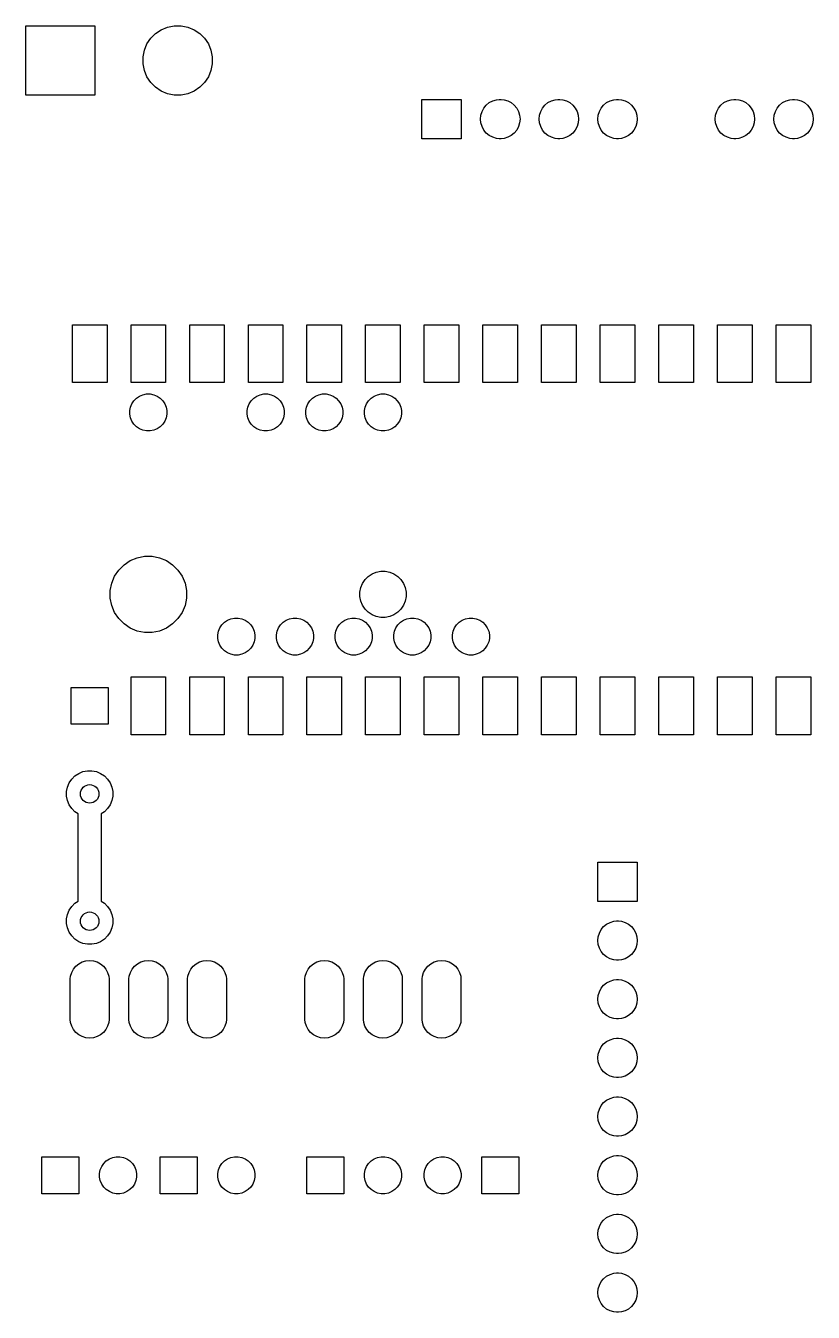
# Model space of a CAD drawing. Extents: x 81 to 148.6, y -132.9 to -77.2.
# Drawn here: x 81 to 115.2, y -132.9 to -77.2 of the extents above; entities that cross this region are included whole.
import ezdxf

# ---------------------------------------------------------------- set-up
doc = ezdxf.new("R2010")
doc.units = 0
doc.header["$MEASUREMENT"] = 0
doc.layers.add('BLACK', color=7, linetype='CONTINUOUS')

msp = doc.modelspace()

# ---------------------------------------------------------------- linework, layer by layer
at = {"layer": 'BLACK', "linetype": 'CONTINUOUS'}
for p, q in [((81.05, -80.24), (81.05, -77.24)), ((81.05, -77.24), (84.05, -77.24)), ((84.05, -77.24), (84.05, -80.24)), ((86.9195, -77.4107), (87.1925, -77.2976)), ((87.1925, -77.2976), (87.4823, -77.24)), ((87.4823, -77.24), (87.7777, -77.24)), ((87.7777, -77.24), (88.0675, -77.2976)), ((88.0675, -77.2976), (88.3405, -77.4107)), ((86.3007, -78.0295), (86.4649, -77.7838)), ((86.4649, -77.7838), (86.6738, -77.5749)), ((86.6738, -77.5749), (86.9195, -77.4107)), ((88.3405, -77.4107), (88.5862, -77.5749)), ((88.5862, -77.5749), (88.7951, -77.7838)), ((88.7951, -77.7838), (88.9593, -78.0295)), ((86.13, -78.5923), (86.1876, -78.3025)), ((86.1876, -78.3025), (86.3007, -78.0295)), ((88.9593, -78.0295), (89.0724, -78.3025)), ((89.0724, -78.3025), (89.13, -78.5923)), ((86.13, -78.8877), (86.13, -78.5923)), ((86.1876, -79.1775), (86.13, -78.8877)), ((89.13, -78.8877), (89.0724, -79.1775)), ((89.13, -78.5923), (89.13, -78.8877)), ((86.3007, -79.4505), (86.1876, -79.1775)), ((86.4649, -79.6962), (86.3007, -79.4505)), ((88.9593, -79.4505), (88.7951, -79.6962)), ((89.0724, -79.1775), (88.9593, -79.4505)), ((86.6738, -79.9051), (86.4649, -79.6962)), ((86.9195, -80.0693), (86.6738, -79.9051)), ((87.1925, -80.1824), (86.9195, -80.0693)), ((87.4823, -80.24), (87.1925, -80.1824)), ((88.0675, -80.1824), (87.7777, -80.24)), ((88.3405, -80.0693), (88.0675, -80.1824)), ((88.5862, -79.9051), (88.3405, -80.0693)), ((88.7951, -79.6962), (88.5862, -79.9051)), ((84.05, -80.24), (81.05, -80.24)), ((87.7777, -80.24), (87.4823, -80.24)), ((98.21, -82.13), (98.21, -80.43)), ((98.21, -80.43), (99.91, -80.43)), ((99.91, -80.43), (99.91, -82.13)), ((100.89, -80.8055), (100.996, -80.6761)), ((100.996, -80.6761), (101.125, -80.5698)), ((101.125, -80.5698), (101.273, -80.4909)), ((101.273, -80.4909), (101.433, -80.4423)), ((101.433, -80.4423), (101.558, -80.43)), ((101.558, -80.43), (101.642, -80.43)), ((101.642, -80.43), (101.767, -80.4423)), ((101.767, -80.4423), (101.927, -80.4909)), ((101.927, -80.4909), (102.075, -80.5698)), ((102.075, -80.5698), (102.204, -80.6761)), ((102.204, -80.6761), (102.31, -80.8055)), ((103.43, -80.8055), (103.536, -80.6761)), ((103.536, -80.6761), (103.665, -80.5698)), ((103.665, -80.5698), (103.813, -80.4909)), ((103.813, -80.4909), (103.973, -80.4423)), ((103.973, -80.4423), (104.098, -80.43)), ((104.098, -80.43), (104.182, -80.43)), ((104.182, -80.43), (104.307, -80.4423)), ((104.307, -80.4423), (104.467, -80.4909)), ((104.467, -80.4909), (104.615, -80.5698)), ((104.615, -80.5698), (104.744, -80.6761)), ((104.744, -80.6761), (104.85, -80.8055)), ((105.97, -80.8055), (106.076, -80.6761)), ((106.076, -80.6761), (106.205, -80.5698)), ((106.205, -80.5698), (106.353, -80.4909)), ((106.353, -80.4909), (106.513, -80.4423)), ((106.513, -80.4423), (106.638, -80.43)), ((106.638, -80.43), (106.722, -80.43)), ((106.722, -80.43), (106.847, -80.4423)), ((106.847, -80.4423), (107.007, -80.4909)), ((107.007, -80.4909), (107.155, -80.5698)), ((107.155, -80.5698), (107.284, -80.6761)), ((107.284, -80.6761), (107.39, -80.8055)), ((111.05, -80.8055), (111.156, -80.6761)), ((111.156, -80.6761), (111.285, -80.5698)), ((111.285, -80.5698), (111.433, -80.4909)), ((111.433, -80.4909), (111.593, -80.4423)), ((111.593, -80.4423), (111.718, -80.43)), ((111.718, -80.43), (111.802, -80.43)), ((111.802, -80.43), (111.927, -80.4423)), ((111.927, -80.4423), (112.087, -80.4909)), ((112.087, -80.4909), (112.235, -80.5698)), ((112.235, -80.5698), (112.364, -80.6761)), ((112.364, -80.6761), (112.47, -80.8055)), ((113.59, -80.8055), (113.696, -80.6761)), ((113.696, -80.6761), (113.825, -80.5698)), ((113.825, -80.5698), (113.973, -80.4909)), ((113.973, -80.4909), (114.133, -80.4423)), ((114.133, -80.4423), (114.258, -80.43)), ((114.258, -80.43), (114.342, -80.43)), ((114.342, -80.43), (114.467, -80.4423)), ((114.467, -80.4423), (114.627, -80.4909)), ((114.627, -80.4909), (114.775, -80.5698)), ((114.775, -80.5698), (114.904, -80.6761)), ((114.904, -80.6761), (115.01, -80.8055)), ((100.746, -81.28), (100.762, -81.1134)), ((100.762, -81.4466), (100.746, -81.28)), ((100.762, -81.1134), (100.811, -80.9531)), ((100.811, -80.9531), (100.89, -80.8055)), ((102.31, -80.8055), (102.389, -80.9531)), ((102.389, -80.9531), (102.438, -81.1134)), ((102.438, -81.1134), (102.454, -81.28)), ((102.454, -81.28), (102.438, -81.4466)), ((103.286, -81.28), (103.302, -81.1134)), ((103.302, -81.4466), (103.286, -81.28)), ((103.302, -81.1134), (103.351, -80.9531)), ((103.351, -80.9531), (103.43, -80.8055)), ((104.85, -80.8055), (104.929, -80.9531)), ((104.929, -80.9531), (104.978, -81.1134)), ((104.978, -81.1134), (104.994, -81.28)), ((104.994, -81.28), (104.978, -81.4466)), ((105.826, -81.28), (105.842, -81.1134)), ((105.842, -81.4466), (105.826, -81.28)), ((105.842, -81.1134), (105.891, -80.9531)), ((105.891, -80.9531), (105.97, -80.8055)), ((107.39, -80.8055), (107.469, -80.9531)), ((107.469, -80.9531), (107.518, -81.1134)), ((107.518, -81.1134), (107.534, -81.28)), ((107.534, -81.28), (107.518, -81.4466)), ((110.906, -81.28), (110.922, -81.1134)), ((110.922, -81.4466), (110.906, -81.28)), ((110.922, -81.1134), (110.971, -80.9531)), ((110.971, -80.9531), (111.05, -80.8055)), ((112.47, -80.8055), (112.549, -80.9531)), ((112.549, -80.9531), (112.598, -81.1134)), ((112.598, -81.1134), (112.614, -81.28)), ((112.614, -81.28), (112.598, -81.4466)), ((113.446, -81.28), (113.462, -81.1134)), ((113.462, -81.4466), (113.446, -81.28)), ((113.462, -81.1134), (113.511, -80.9531)), ((113.511, -80.9531), (113.59, -80.8055)), ((115.01, -80.8055), (115.089, -80.9531)), ((115.089, -80.9531), (115.138, -81.1134)), ((115.138, -81.1134), (115.154, -81.28)), ((115.154, -81.28), (115.138, -81.4466)), ((100.811, -81.6069), (100.762, -81.4466)), ((100.89, -81.7545), (100.811, -81.6069)), ((100.996, -81.8839), (100.89, -81.7545)), ((102.31, -81.7545), (102.204, -81.8839)), ((102.389, -81.6069), (102.31, -81.7545)), ((102.438, -81.4466), (102.389, -81.6069)), ((103.351, -81.6069), (103.302, -81.4466)), ((103.43, -81.7545), (103.351, -81.6069)), ((103.536, -81.8839), (103.43, -81.7545)), ((104.85, -81.7545), (104.744, -81.8839)), ((104.929, -81.6069), (104.85, -81.7545)), ((104.978, -81.4466), (104.929, -81.6069)), ((105.891, -81.6069), (105.842, -81.4466)), ((105.97, -81.7545), (105.891, -81.6069)), ((106.076, -81.8839), (105.97, -81.7545)), ((107.39, -81.7545), (107.284, -81.8839)), ((107.469, -81.6069), (107.39, -81.7545)), ((107.518, -81.4466), (107.469, -81.6069)), ((110.971, -81.6069), (110.922, -81.4466)), ((111.05, -81.7545), (110.971, -81.6069)), ((111.156, -81.8839), (111.05, -81.7545)), ((112.47, -81.7545), (112.364, -81.8839)), ((112.549, -81.6069), (112.47, -81.7545)), ((112.598, -81.4466), (112.549, -81.6069)), ((113.511, -81.6069), (113.462, -81.4466)), ((113.59, -81.7545), (113.511, -81.6069)), ((113.696, -81.8839), (113.59, -81.7545)), ((115.01, -81.7545), (114.904, -81.8839)), ((115.089, -81.6069), (115.01, -81.7545)), ((115.138, -81.4466), (115.089, -81.6069)), ((99.91, -82.13), (98.21, -82.13)), ((101.125, -81.9902), (100.996, -81.8839)), ((101.273, -82.0691), (101.125, -81.9902)), ((101.433, -82.1177), (101.273, -82.0691)), ((101.558, -82.13), (101.433, -82.1177)), ((101.642, -82.13), (101.558, -82.13)), ((101.767, -82.1177), (101.642, -82.13)), ((101.927, -82.0691), (101.767, -82.1177)), ((102.075, -81.9902), (101.927, -82.0691)), ((102.204, -81.8839), (102.075, -81.9902)), ((103.665, -81.9902), (103.536, -81.8839)), ((103.813, -82.0691), (103.665, -81.9902)), ((103.973, -82.1177), (103.813, -82.0691)), ((104.098, -82.13), (103.973, -82.1177)), ((104.182, -82.13), (104.098, -82.13)), ((104.307, -82.1177), (104.182, -82.13)), ((104.467, -82.0691), (104.307, -82.1177)), ((104.615, -81.9902), (104.467, -82.0691)), ((104.744, -81.8839), (104.615, -81.9902)), ((106.205, -81.9902), (106.076, -81.8839)), ((106.353, -82.0691), (106.205, -81.9902)), ((106.513, -82.1177), (106.353, -82.0691)), ((106.638, -82.13), (106.513, -82.1177)), ((106.722, -82.13), (106.638, -82.13)), ((106.847, -82.1177), (106.722, -82.13)), ((107.007, -82.0691), (106.847, -82.1177)), ((107.155, -81.9902), (107.007, -82.0691)), ((107.284, -81.8839), (107.155, -81.9902)), ((111.285, -81.9902), (111.156, -81.8839)), ((111.433, -82.0691), (111.285, -81.9902)), ((111.593, -82.1177), (111.433, -82.0691)), ((111.718, -82.13), (111.593, -82.1177)), ((111.802, -82.13), (111.718, -82.13)), ((111.927, -82.1177), (111.802, -82.13)), ((112.087, -82.0691), (111.927, -82.1177)), ((112.235, -81.9902), (112.087, -82.0691)), ((112.364, -81.8839), (112.235, -81.9902)), ((113.825, -81.9902), (113.696, -81.8839)), ((113.973, -82.0691), (113.825, -81.9902)), ((114.133, -82.1177), (113.973, -82.0691)), ((114.258, -82.13), (114.133, -82.1177)), ((114.342, -82.13), (114.258, -82.13)), ((114.467, -82.1177), (114.342, -82.13)), ((114.627, -82.0691), (114.467, -82.1177)), ((114.775, -81.9902), (114.627, -82.0691)), ((114.904, -81.8839), (114.775, -81.9902)), ((83.07, -92.69), (83.07, -90.19)), ((83.07, -90.19), (84.57, -90.19)), ((84.57, -90.19), (84.57, -92.69)), ((85.61, -92.69), (85.61, -90.19)), ((85.61, -90.19), (87.11, -90.19)), ((87.11, -90.19), (87.11, -92.69)), ((88.15, -92.69), (88.15, -90.19)), ((88.15, -90.19), (89.65, -90.19)), ((89.65, -90.19), (89.65, -92.69)), ((90.69, -92.69), (90.69, -90.19)), ((90.69, -90.19), (92.19, -90.19)), ((92.19, -90.19), (92.19, -92.69)), ((93.23, -92.69), (93.23, -90.19)), ((93.23, -90.19), (94.73, -90.19)), ((94.73, -90.19), (94.73, -92.69)), ((95.77, -92.69), (95.77, -90.19)), ((95.77, -90.19), (97.27, -90.19)), ((97.27, -90.19), (97.27, -92.69)), ((98.31, -92.69), (98.31, -90.19)), ((98.31, -90.19), (99.81, -90.19)), ((99.81, -90.19), (99.81, -92.69)), ((100.85, -92.69), (100.85, -90.19)), ((100.85, -90.19), (102.35, -90.19)), ((102.35, -90.19), (102.35, -92.69)), ((103.39, -92.69), (103.39, -90.19)), ((103.39, -90.19), (104.89, -90.19)), ((104.89, -90.19), (104.89, -92.69)), ((105.93, -92.69), (105.93, -90.19)), ((105.93, -90.19), (107.43, -90.19)), ((107.43, -90.19), (107.43, -92.69)), ((108.47, -92.69), (108.47, -90.19)), ((108.47, -90.19), (109.97, -90.19)), ((109.97, -90.19), (109.97, -92.69)), ((111.01, -92.69), (111.01, -90.19)), ((111.01, -90.19), (112.51, -90.19)), ((112.51, -90.19), (112.51, -92.69)), ((113.55, -92.69), (113.55, -90.19)), ((113.55, -90.19), (115.05, -90.19)), ((115.05, -90.19), (115.05, -92.69)), ((84.57, -92.69), (83.07, -92.69)), ((87.11, -92.69), (85.61, -92.69)), ((89.65, -92.69), (88.15, -92.69)), ((92.19, -92.69), (90.69, -92.69)), ((94.73, -92.69), (93.23, -92.69)), ((97.27, -92.69), (95.77, -92.69)), ((99.81, -92.69), (98.31, -92.69)), ((102.35, -92.69), (100.85, -92.69)), ((104.89, -92.69), (103.39, -92.69)), ((107.43, -92.69), (105.93, -92.69)), ((109.97, -92.69), (108.47, -92.69)), ((112.51, -92.69), (111.01, -92.69)), ((115.05, -92.69), (113.55, -92.69)), ((85.651, -93.6011), (85.7386, -93.47)), ((85.7386, -93.47), (85.85, -93.3586)), ((85.85, -93.3586), (85.9811, -93.271)), ((85.9811, -93.271), (86.1266, -93.2107)), ((86.1266, -93.2107), (86.2812, -93.18)), ((86.2812, -93.18), (86.4388, -93.18)), ((86.4388, -93.18), (86.5934, -93.2107)), ((86.5934, -93.2107), (86.7389, -93.271)), ((86.7389, -93.271), (86.87, -93.3586)), ((86.87, -93.3586), (86.9814, -93.47)), ((86.9814, -93.47), (87.069, -93.6011)), ((90.731, -93.6011), (90.8186, -93.47)), ((90.8186, -93.47), (90.93, -93.3586)), ((90.93, -93.3586), (91.0611, -93.271)), ((91.0611, -93.271), (91.2066, -93.2107)), ((91.2066, -93.2107), (91.3612, -93.18)), ((91.3612, -93.18), (91.5188, -93.18)), ((91.5188, -93.18), (91.6734, -93.2107)), ((91.6734, -93.2107), (91.8189, -93.271)), ((91.8189, -93.271), (91.95, -93.3586)), ((91.95, -93.3586), (92.0614, -93.47)), ((92.0614, -93.47), (92.149, -93.6011)), ((93.271, -93.6011), (93.3586, -93.47)), ((93.3586, -93.47), (93.47, -93.3586)), ((93.47, -93.3586), (93.6011, -93.271)), ((93.6011, -93.271), (93.7466, -93.2107)), ((93.7466, -93.2107), (93.9012, -93.18)), ((93.9012, -93.18), (94.0588, -93.18)), ((94.0588, -93.18), (94.2134, -93.2107)), ((94.2134, -93.2107), (94.3589, -93.271)), ((94.3589, -93.271), (94.49, -93.3586)), ((94.49, -93.3586), (94.6014, -93.47)), ((94.6014, -93.47), (94.689, -93.6011)), ((95.811, -93.6011), (95.8986, -93.47)), ((95.8986, -93.47), (96.01, -93.3586)), ((96.01, -93.3586), (96.1411, -93.271)), ((96.1411, -93.271), (96.2866, -93.2107)), ((96.2866, -93.2107), (96.4412, -93.18)), ((96.4412, -93.18), (96.5988, -93.18)), ((96.5988, -93.18), (96.7534, -93.2107)), ((96.7534, -93.2107), (96.8989, -93.271)), ((96.8989, -93.271), (97.03, -93.3586)), ((97.03, -93.3586), (97.1414, -93.47)), ((97.1414, -93.47), (97.229, -93.6011)), ((85.56, -93.9012), (85.5907, -93.7466)), ((85.56, -94.0588), (85.56, -93.9012)), ((85.5907, -94.2134), (85.56, -94.0588)), ((85.5907, -93.7466), (85.651, -93.6011)), ((87.069, -93.6011), (87.1293, -93.7466)), ((87.1293, -93.7466), (87.16, -93.9012)), ((87.16, -94.0588), (87.1293, -94.2134)), ((87.16, -93.9012), (87.16, -94.0588)), ((90.64, -93.9012), (90.6707, -93.7466)), ((90.64, -94.0588), (90.64, -93.9012)), ((90.6707, -94.2134), (90.64, -94.0588)), ((90.6707, -93.7466), (90.731, -93.6011)), ((92.149, -93.6011), (92.2093, -93.7466)), ((92.2093, -93.7466), (92.24, -93.9012)), ((92.24, -94.0588), (92.2093, -94.2134)), ((92.24, -93.9012), (92.24, -94.0588)), ((93.18, -93.9012), (93.2107, -93.7466)), ((93.18, -94.0588), (93.18, -93.9012)), ((93.2107, -94.2134), (93.18, -94.0588)), ((93.2107, -93.7466), (93.271, -93.6011)), ((94.689, -93.6011), (94.7493, -93.7466)), ((94.7493, -93.7466), (94.78, -93.9012)), ((94.78, -94.0588), (94.7493, -94.2134)), ((94.78, -93.9012), (94.78, -94.0588)), ((95.72, -93.9012), (95.7507, -93.7466)), ((95.72, -94.0588), (95.72, -93.9012)), ((95.7507, -94.2134), (95.72, -94.0588)), ((95.7507, -93.7466), (95.811, -93.6011)), ((97.229, -93.6011), (97.2893, -93.7466)), ((97.2893, -93.7466), (97.32, -93.9012)), ((97.32, -94.0588), (97.2893, -94.2134)), ((97.32, -93.9012), (97.32, -94.0588)), ((85.651, -94.3589), (85.5907, -94.2134)), ((85.7386, -94.49), (85.651, -94.3589)), ((85.85, -94.6014), (85.7386, -94.49)), ((85.9811, -94.689), (85.85, -94.6014)), ((86.87, -94.6014), (86.7389, -94.689)), ((86.9814, -94.49), (86.87, -94.6014)), ((87.069, -94.3589), (86.9814, -94.49)), ((87.1293, -94.2134), (87.069, -94.3589)), ((90.731, -94.3589), (90.6707, -94.2134)), ((90.8186, -94.49), (90.731, -94.3589)), ((90.93, -94.6014), (90.8186, -94.49)), ((91.0611, -94.689), (90.93, -94.6014)), ((91.95, -94.6014), (91.8189, -94.689)), ((92.0614, -94.49), (91.95, -94.6014)), ((92.149, -94.3589), (92.0614, -94.49)), ((92.2093, -94.2134), (92.149, -94.3589)), ((93.271, -94.3589), (93.2107, -94.2134)), ((93.3586, -94.49), (93.271, -94.3589)), ((93.47, -94.6014), (93.3586, -94.49)), ((93.6011, -94.689), (93.47, -94.6014)), ((94.49, -94.6014), (94.3589, -94.689)), ((94.6014, -94.49), (94.49, -94.6014)), ((94.689, -94.3589), (94.6014, -94.49)), ((94.7493, -94.2134), (94.689, -94.3589)), ((95.811, -94.3589), (95.7507, -94.2134)), ((95.8986, -94.49), (95.811, -94.3589)), ((96.01, -94.6014), (95.8986, -94.49)), ((96.1411, -94.689), (96.01, -94.6014)), ((97.03, -94.6014), (96.8989, -94.689)), ((97.1414, -94.49), (97.03, -94.6014)), ((97.229, -94.3589), (97.1414, -94.49)), ((97.2893, -94.2134), (97.229, -94.3589)), ((86.1266, -94.7493), (85.9811, -94.689)), ((86.2812, -94.78), (86.1266, -94.7493)), ((86.4388, -94.78), (86.2812, -94.78)), ((86.5934, -94.7493), (86.4388, -94.78)), ((86.7389, -94.689), (86.5934, -94.7493)), ((91.2066, -94.7493), (91.0611, -94.689)), ((91.3612, -94.78), (91.2066, -94.7493)), ((91.5188, -94.78), (91.3612, -94.78)), ((91.6734, -94.7493), (91.5188, -94.78)), ((91.8189, -94.689), (91.6734, -94.7493)), ((93.7466, -94.7493), (93.6011, -94.689)), ((93.9012, -94.78), (93.7466, -94.7493)), ((94.0588, -94.78), (93.9012, -94.78)), ((94.2134, -94.7493), (94.0588, -94.78)), ((94.3589, -94.689), (94.2134, -94.7493)), ((96.2866, -94.7493), (96.1411, -94.689)), ((96.4412, -94.78), (96.2866, -94.7493)), ((96.5988, -94.78), (96.4412, -94.78)), ((96.7534, -94.7493), (96.5988, -94.78)), ((96.8989, -94.689), (96.7534, -94.7493)), ((85.8784, -100.266), (86.1974, -100.203)), ((86.1974, -100.203), (86.5226, -100.203)), ((86.5226, -100.203), (86.8416, -100.266)), ((85.0776, -100.802), (85.3075, -100.572)), ((85.3075, -100.572), (85.578, -100.391)), ((85.578, -100.391), (85.8784, -100.266)), ((86.8416, -100.266), (87.142, -100.391)), ((87.142, -100.391), (87.4125, -100.572)), ((87.4125, -100.572), (87.6424, -100.802)), ((84.7724, -101.372), (84.8969, -101.072)), ((84.8969, -101.072), (85.0776, -100.802)), ((87.6424, -100.802), (87.8231, -101.072)), ((87.8231, -101.072), (87.9476, -101.372)), ((95.6338, -101.38), (95.7432, -101.217)), ((95.7432, -101.217), (95.8825, -101.077)), ((95.8825, -101.077), (96.0463, -100.968)), ((96.0463, -100.968), (96.2283, -100.892)), ((96.2283, -100.892), (96.4215, -100.854)), ((96.4215, -100.854), (96.6185, -100.854)), ((96.6185, -100.854), (96.8117, -100.892)), ((96.8117, -100.892), (96.9937, -100.968)), ((96.9937, -100.968), (97.1575, -101.077)), ((97.1575, -101.077), (97.2968, -101.217)), ((97.2968, -101.217), (97.4062, -101.38)), ((84.709, -101.691), (84.7724, -101.372)), ((84.709, -102.017), (84.709, -101.691)), ((87.9476, -101.372), (88.011, -101.691)), ((88.011, -101.691), (88.011, -102.017)), ((95.52, -101.756), (95.5584, -101.562)), ((95.52, -101.952), (95.52, -101.756)), ((95.5584, -101.562), (95.6338, -101.38)), ((97.4062, -101.38), (97.4816, -101.562)), ((97.4816, -101.562), (97.52, -101.756)), ((97.52, -101.756), (97.52, -101.952)), ((84.7724, -102.336), (84.709, -102.017)), ((84.8969, -102.636), (84.7724, -102.336)), ((87.9476, -102.336), (87.8231, -102.636)), ((88.011, -102.017), (87.9476, -102.336)), ((95.5584, -102.146), (95.52, -101.952)), ((95.6338, -102.328), (95.5584, -102.146)), ((95.7432, -102.491), (95.6338, -102.328)), ((97.4062, -102.328), (97.2968, -102.491)), ((97.4816, -102.146), (97.4062, -102.328)), ((97.52, -101.952), (97.4816, -102.146)), ((85.0776, -102.906), (84.8969, -102.636)), ((85.3075, -103.136), (85.0776, -102.906)), ((87.6424, -102.906), (87.4125, -103.136)), ((87.8231, -102.636), (87.6424, -102.906)), ((89.66, -103.059), (89.7911, -102.971)), ((89.7911, -102.971), (89.9366, -102.911)), ((89.9366, -102.911), (90.0912, -102.88)), ((90.0912, -102.88), (90.2488, -102.88)), ((90.2488, -102.88), (90.4034, -102.911)), ((90.4034, -102.911), (90.5489, -102.971)), ((90.5489, -102.971), (90.68, -103.059)), ((92.2, -103.059), (92.3311, -102.971)), ((92.3311, -102.971), (92.4766, -102.911)), ((92.4766, -102.911), (92.6312, -102.88)), ((92.6312, -102.88), (92.7888, -102.88)), ((92.7888, -102.88), (92.9434, -102.911)), ((92.9434, -102.911), (93.0889, -102.971)), ((93.0889, -102.971), (93.22, -103.059)), ((94.74, -103.059), (94.8711, -102.971)), ((94.8711, -102.971), (95.0166, -102.911)), ((95.0166, -102.911), (95.1712, -102.88)), ((95.1712, -102.88), (95.3288, -102.88)), ((95.3288, -102.88), (95.4834, -102.911)), ((95.4834, -102.911), (95.6289, -102.971)), ((95.6289, -102.971), (95.76, -103.059)), ((95.8825, -102.631), (95.7432, -102.491)), ((96.0463, -102.74), (95.8825, -102.631)), ((96.2283, -102.816), (96.0463, -102.74)), ((96.4215, -102.854), (96.2283, -102.816)), ((96.6185, -102.854), (96.4215, -102.854)), ((96.8117, -102.816), (96.6185, -102.854)), ((96.9937, -102.74), (96.8117, -102.816)), ((97.1575, -102.631), (96.9937, -102.74)), ((97.2968, -102.491), (97.1575, -102.631)), ((97.28, -103.059), (97.4111, -102.971)), ((97.4111, -102.971), (97.5566, -102.911)), ((97.5566, -102.911), (97.7112, -102.88)), ((97.7112, -102.88), (97.8688, -102.88)), ((97.8688, -102.88), (98.0234, -102.911)), ((98.0234, -102.911), (98.1689, -102.971)), ((98.1689, -102.971), (98.3, -103.059)), ((99.82, -103.059), (99.9511, -102.971)), ((99.9511, -102.971), (100.097, -102.911)), ((100.097, -102.911), (100.251, -102.88)), ((100.251, -102.88), (100.409, -102.88)), ((100.409, -102.88), (100.563, -102.911)), ((100.563, -102.911), (100.709, -102.971)), ((100.709, -102.971), (100.84, -103.059)), ((85.578, -103.317), (85.3075, -103.136)), ((85.8784, -103.442), (85.578, -103.317)), ((86.1974, -103.505), (85.8784, -103.442)), ((86.5226, -103.505), (86.1974, -103.505)), ((86.8416, -103.442), (86.5226, -103.505)), ((87.142, -103.317), (86.8416, -103.442)), ((87.4125, -103.136), (87.142, -103.317)), ((89.37, -103.601), (89.4007, -103.447)), ((89.4007, -103.447), (89.461, -103.301)), ((89.461, -103.301), (89.5486, -103.17)), ((89.5486, -103.17), (89.66, -103.059)), ((90.68, -103.059), (90.7914, -103.17)), ((90.7914, -103.17), (90.879, -103.301)), ((90.879, -103.301), (90.9393, -103.447)), ((90.9393, -103.447), (90.97, -103.601)), ((91.91, -103.601), (91.9407, -103.447)), ((91.9407, -103.447), (92.001, -103.301)), ((92.001, -103.301), (92.0886, -103.17)), ((92.0886, -103.17), (92.2, -103.059)), ((93.22, -103.059), (93.3314, -103.17)), ((93.3314, -103.17), (93.419, -103.301)), ((93.419, -103.301), (93.4793, -103.447)), ((93.4793, -103.447), (93.51, -103.601)), ((94.45, -103.601), (94.4807, -103.447)), ((94.4807, -103.447), (94.541, -103.301)), ((94.541, -103.301), (94.6286, -103.17)), ((94.6286, -103.17), (94.74, -103.059)), ((95.76, -103.059), (95.8714, -103.17)), ((95.8714, -103.17), (95.959, -103.301)), ((95.959, -103.301), (96.0193, -103.447)), ((96.0193, -103.447), (96.05, -103.601)), ((96.99, -103.601), (97.0207, -103.447)), ((97.0207, -103.447), (97.081, -103.301)), ((97.081, -103.301), (97.1686, -103.17)), ((97.1686, -103.17), (97.28, -103.059)), ((98.3, -103.059), (98.4114, -103.17)), ((98.4114, -103.17), (98.499, -103.301)), ((98.499, -103.301), (98.5593, -103.447)), ((98.5593, -103.447), (98.59, -103.601)), ((99.53, -103.601), (99.5607, -103.447)), ((99.5607, -103.447), (99.621, -103.301)), ((99.621, -103.301), (99.7086, -103.17)), ((99.7086, -103.17), (99.82, -103.059)), ((100.84, -103.059), (100.951, -103.17)), ((100.951, -103.17), (101.039, -103.301)), ((101.039, -103.301), (101.099, -103.447)), ((101.099, -103.447), (101.13, -103.601)), ((89.37, -103.759), (89.37, -103.601)), ((89.4007, -103.913), (89.37, -103.759)), ((89.461, -104.059), (89.4007, -103.913)), ((89.5486, -104.19), (89.461, -104.059)), ((90.879, -104.059), (90.7914, -104.19)), ((90.9393, -103.913), (90.879, -104.059)), ((90.97, -103.759), (90.9393, -103.913)), ((90.97, -103.601), (90.97, -103.759)), ((91.91, -103.759), (91.91, -103.601)), ((91.9407, -103.913), (91.91, -103.759)), ((92.001, -104.059), (91.9407, -103.913)), ((92.0886, -104.19), (92.001, -104.059)), ((93.419, -104.059), (93.3314, -104.19)), ((93.4793, -103.913), (93.419, -104.059)), ((93.51, -103.759), (93.4793, -103.913)), ((93.51, -103.601), (93.51, -103.759)), ((94.45, -103.759), (94.45, -103.601)), ((94.4807, -103.913), (94.45, -103.759)), ((94.541, -104.059), (94.4807, -103.913)), ((94.6286, -104.19), (94.541, -104.059)), ((95.959, -104.059), (95.8714, -104.19)), ((96.0193, -103.913), (95.959, -104.059)), ((96.05, -103.759), (96.0193, -103.913)), ((96.05, -103.601), (96.05, -103.759)), ((96.99, -103.759), (96.99, -103.601)), ((97.0207, -103.913), (96.99, -103.759)), ((97.081, -104.059), (97.0207, -103.913)), ((97.1686, -104.19), (97.081, -104.059)), ((98.499, -104.059), (98.4114, -104.19)), ((98.5593, -103.913), (98.499, -104.059)), ((98.59, -103.759), (98.5593, -103.913)), ((98.59, -103.601), (98.59, -103.759)), ((99.53, -103.759), (99.53, -103.601)), ((99.5607, -103.913), (99.53, -103.759)), ((99.621, -104.059), (99.5607, -103.913)), ((99.7086, -104.19), (99.621, -104.059)), ((101.039, -104.059), (100.951, -104.19)), ((101.099, -103.913), (101.039, -104.059)), ((101.13, -103.759), (101.099, -103.913)), ((101.13, -103.601), (101.13, -103.759)), ((89.66, -104.301), (89.5486, -104.19)), ((89.7911, -104.389), (89.66, -104.301)), ((89.9366, -104.449), (89.7911, -104.389)), ((90.0912, -104.48), (89.9366, -104.449)), ((90.2488, -104.48), (90.0912, -104.48)), ((90.4034, -104.449), (90.2488, -104.48)), ((90.5489, -104.389), (90.4034, -104.449)), ((90.68, -104.301), (90.5489, -104.389)), ((90.7914, -104.19), (90.68, -104.301)), ((92.2, -104.301), (92.0886, -104.19)), ((92.3311, -104.389), (92.2, -104.301)), ((92.4766, -104.449), (92.3311, -104.389)), ((92.6312, -104.48), (92.4766, -104.449)), ((92.7888, -104.48), (92.6312, -104.48)), ((92.9434, -104.449), (92.7888, -104.48)), ((93.0889, -104.389), (92.9434, -104.449)), ((93.22, -104.301), (93.0889, -104.389)), ((93.3314, -104.19), (93.22, -104.301)), ((94.74, -104.301), (94.6286, -104.19)), ((94.8711, -104.389), (94.74, -104.301)), ((95.0166, -104.449), (94.8711, -104.389)), ((95.1712, -104.48), (95.0166, -104.449)), ((95.3288, -104.48), (95.1712, -104.48)), ((95.4834, -104.449), (95.3288, -104.48)), ((95.6289, -104.389), (95.4834, -104.449)), ((95.76, -104.301), (95.6289, -104.389)), ((95.8714, -104.19), (95.76, -104.301)), ((97.28, -104.301), (97.1686, -104.19)), ((97.4111, -104.389), (97.28, -104.301)), ((97.5566, -104.449), (97.4111, -104.389)), ((97.7112, -104.48), (97.5566, -104.449)), ((97.8688, -104.48), (97.7112, -104.48)), ((98.0234, -104.449), (97.8688, -104.48)), ((98.1689, -104.389), (98.0234, -104.449)), ((98.3, -104.301), (98.1689, -104.389)), ((98.4114, -104.19), (98.3, -104.301)), ((99.82, -104.301), (99.7086, -104.19)), ((99.9511, -104.389), (99.82, -104.301)), ((100.097, -104.449), (99.9511, -104.389)), ((100.251, -104.48), (100.097, -104.449)), ((100.409, -104.48), (100.251, -104.48)), ((100.563, -104.449), (100.409, -104.48)), ((100.709, -104.389), (100.563, -104.449)), ((100.84, -104.301), (100.709, -104.389)), ((100.951, -104.19), (100.84, -104.301)), ((85.61, -107.93), (85.61, -105.43)), ((85.61, -105.43), (87.11, -105.43)), ((87.11, -105.43), (87.11, -107.93)), ((88.15, -107.93), (88.15, -105.43)), ((88.15, -105.43), (89.65, -105.43)), ((89.65, -105.43), (89.65, -107.93)), ((90.69, -107.93), (90.69, -105.43)), ((90.69, -105.43), (92.19, -105.43)), ((92.19, -105.43), (92.19, -107.93)), ((93.23, -107.93), (93.23, -105.43)), ((93.23, -105.43), (94.73, -105.43)), ((94.73, -105.43), (94.73, -107.93)), ((95.77, -107.93), (95.77, -105.43)), ((95.77, -105.43), (97.27, -105.43)), ((97.27, -105.43), (97.27, -107.93)), ((98.31, -107.93), (98.31, -105.43)), ((98.31, -105.43), (99.81, -105.43)), ((99.81, -105.43), (99.81, -107.93)), ((100.85, -107.93), (100.85, -105.43)), ((100.85, -105.43), (102.35, -105.43)), ((102.35, -105.43), (102.35, -107.93)), ((103.39, -107.93), (103.39, -105.43)), ((103.39, -105.43), (104.89, -105.43)), ((104.89, -105.43), (104.89, -107.93)), ((105.93, -107.93), (105.93, -105.43)), ((105.93, -105.43), (107.43, -105.43)), ((107.43, -105.43), (107.43, -107.93)), ((108.47, -107.93), (108.47, -105.43)), ((108.47, -105.43), (109.97, -105.43)), ((109.97, -105.43), (109.97, -107.93)), ((111.01, -107.93), (111.01, -105.43)), ((111.01, -105.43), (112.51, -105.43)), ((112.51, -105.43), (112.51, -107.93)), ((113.55, -107.93), (113.55, -105.43)), ((113.55, -105.43), (115.05, -105.43)), ((115.05, -105.43), (115.05, -107.93)), ((83.02, -107.48), (83.02, -105.88)), ((83.02, -105.88), (84.62, -105.88)), ((84.62, -105.88), (84.62, -107.48)), ((84.62, -107.48), (83.02, -107.48)), ((87.11, -107.93), (85.61, -107.93)), ((89.65, -107.93), (88.15, -107.93)), ((92.19, -107.93), (90.69, -107.93)), ((94.73, -107.93), (93.23, -107.93)), ((97.27, -107.93), (95.77, -107.93)), ((99.81, -107.93), (98.31, -107.93)), ((102.35, -107.93), (100.85, -107.93)), ((104.89, -107.93), (103.39, -107.93)), ((107.43, -107.93), (105.93, -107.93)), ((109.97, -107.93), (108.47, -107.93)), ((112.51, -107.93), (111.01, -107.93)), ((115.05, -107.93), (113.55, -107.93)), ((83.1825, -109.713), (83.3463, -109.604)), ((83.3463, -109.604), (83.5283, -109.528)), ((83.5283, -109.528), (83.7215, -109.49)), ((83.7215, -109.49), (83.9185, -109.49)), ((83.9185, -109.49), (84.1117, -109.528)), ((84.1117, -109.528), (84.2937, -109.604)), ((84.2937, -109.604), (84.4575, -109.713)), ((82.82, -110.392), (82.8584, -110.198)), ((82.8584, -110.198), (82.9338, -110.016)), ((82.9338, -110.016), (83.0432, -109.853)), ((83.0432, -109.853), (83.1825, -109.713)), ((84.4575, -109.713), (84.5968, -109.853)), ((84.5968, -109.853), (84.7062, -110.016)), ((84.7062, -110.016), (84.7816, -110.198)), ((84.7816, -110.198), (84.82, -110.392)), ((82.82, -110.588), (82.82, -110.392)), ((82.8584, -110.782), (82.82, -110.588)), ((82.9338, -110.964), (82.8584, -110.782)), ((84.7816, -110.782), (84.7062, -110.964)), ((84.82, -110.588), (84.7816, -110.782)), ((84.82, -110.392), (84.82, -110.588)), ((83.0432, -111.127), (82.9338, -110.964)), ((83.1825, -111.267), (83.0432, -111.127)), ((83.32, -111.359), (83.1825, -111.267)), ((83.32, -115.133), (83.32, -111.359)), ((84.4575, -111.267), (84.32, -111.359)), ((84.32, -111.359), (84.32, -115.133)), ((84.5968, -111.127), (84.4575, -111.267)), ((84.7062, -110.964), (84.5968, -111.127)), ((105.83, -115.15), (105.83, -113.45)), ((105.83, -113.45), (107.53, -113.45)), ((107.53, -113.45), (107.53, -115.15)), ((83.0432, -115.364), (83.1825, -115.225)), ((83.1825, -115.225), (83.32, -115.133)), ((84.32, -115.133), (84.4575, -115.225)), ((84.4575, -115.225), (84.5968, -115.364)), ((107.53, -115.15), (105.83, -115.15)), ((82.82, -115.903), (82.8584, -115.71)), ((82.8584, -115.71), (82.9338, -115.528)), ((82.9338, -115.528), (83.0432, -115.364)), ((84.5968, -115.364), (84.7062, -115.528)), ((84.7062, -115.528), (84.7816, -115.71)), ((84.7816, -115.71), (84.82, -115.903)), ((82.82, -116.1), (82.82, -115.903)), ((82.8584, -116.293), (82.82, -116.1)), ((82.9338, -116.475), (82.8584, -116.293)), ((84.7816, -116.293), (84.7062, -116.475)), ((84.82, -116.1), (84.7816, -116.293)), ((84.82, -115.903), (84.82, -116.1)), ((105.891, -116.513), (105.97, -116.365)), ((105.97, -116.365), (106.076, -116.236)), ((106.076, -116.236), (106.205, -116.13)), ((106.205, -116.13), (106.353, -116.051)), ((106.353, -116.051), (106.513, -116.002)), ((106.513, -116.002), (106.638, -115.99)), ((106.638, -115.99), (106.722, -115.99)), ((106.722, -115.99), (106.847, -116.002)), ((106.847, -116.002), (107.007, -116.051)), ((107.007, -116.051), (107.155, -116.13)), ((107.155, -116.13), (107.284, -116.236)), ((107.284, -116.236), (107.39, -116.365)), ((107.39, -116.365), (107.469, -116.513)), ((83.0432, -116.639), (82.9338, -116.475)), ((83.1825, -116.779), (83.0432, -116.639)), ((83.3463, -116.888), (83.1825, -116.779)), ((83.5283, -116.963), (83.3463, -116.888)), ((84.2937, -116.888), (84.1117, -116.963)), ((84.4575, -116.779), (84.2937, -116.888)), ((84.5968, -116.639), (84.4575, -116.779)), ((84.7062, -116.475), (84.5968, -116.639)), ((105.826, -116.84), (105.842, -116.673)), ((105.842, -117.007), (105.826, -116.84)), ((105.842, -116.673), (105.891, -116.513)), ((107.469, -116.513), (107.518, -116.673)), ((107.518, -116.673), (107.534, -116.84)), ((107.534, -116.84), (107.518, -117.007)), ((83.7215, -117.002), (83.5283, -116.963)), ((83.9185, -117.002), (83.7215, -117.002)), ((84.1117, -116.963), (83.9185, -117.002)), ((105.891, -117.167), (105.842, -117.007)), ((105.97, -117.315), (105.891, -117.167)), ((106.076, -117.444), (105.97, -117.315)), ((106.205, -117.55), (106.076, -117.444)), ((107.284, -117.444), (107.155, -117.55)), ((107.39, -117.315), (107.284, -117.444)), ((107.469, -117.167), (107.39, -117.315)), ((107.518, -117.007), (107.469, -117.167)), ((83.1197, -118.074), (83.2244, -117.946)), ((83.2244, -117.946), (83.3521, -117.841)), ((83.3521, -117.841), (83.4977, -117.764)), ((83.4977, -117.764), (83.6557, -117.716)), ((83.6557, -117.716), (83.82, -117.7)), ((83.82, -117.7), (83.9843, -117.716)), ((83.9843, -117.716), (84.1423, -117.764)), ((84.1423, -117.764), (84.2879, -117.841)), ((84.2879, -117.841), (84.4156, -117.946)), ((84.4156, -117.946), (84.5203, -118.074)), ((85.6597, -118.074), (85.7644, -117.946)), ((85.7644, -117.946), (85.8921, -117.841)), ((85.8921, -117.841), (86.0377, -117.764)), ((86.0377, -117.764), (86.1957, -117.716)), ((86.1957, -117.716), (86.36, -117.7)), ((86.36, -117.7), (86.5243, -117.716)), ((86.5243, -117.716), (86.6823, -117.764)), ((86.6823, -117.764), (86.8279, -117.841)), ((86.8279, -117.841), (86.9556, -117.946)), ((86.9556, -117.946), (87.0603, -118.074)), ((88.1997, -118.074), (88.3044, -117.946)), ((88.3044, -117.946), (88.4321, -117.841)), ((88.4321, -117.841), (88.5777, -117.764)), ((88.5777, -117.764), (88.7357, -117.716)), ((88.7357, -117.716), (88.9, -117.7)), ((88.9, -117.7), (89.0643, -117.716)), ((89.0643, -117.716), (89.2223, -117.764)), ((89.2223, -117.764), (89.3679, -117.841)), ((89.3679, -117.841), (89.4956, -117.946)), ((89.4956, -117.946), (89.6003, -118.074)), ((93.2797, -118.074), (93.3844, -117.946)), ((93.3844, -117.946), (93.5121, -117.841)), ((93.5121, -117.841), (93.6577, -117.764)), ((93.6577, -117.764), (93.8157, -117.716)), ((93.8157, -117.716), (93.98, -117.7)), ((93.98, -117.7), (94.1443, -117.716)), ((94.1443, -117.716), (94.3023, -117.764)), ((94.3023, -117.764), (94.4479, -117.841)), ((94.4479, -117.841), (94.5756, -117.946)), ((94.5756, -117.946), (94.6803, -118.074)), ((95.8197, -118.074), (95.9244, -117.946)), ((95.9244, -117.946), (96.0521, -117.841)), ((96.0521, -117.841), (96.1977, -117.764)), ((96.1977, -117.764), (96.3557, -117.716)), ((96.3557, -117.716), (96.52, -117.7)), ((96.52, -117.7), (96.6843, -117.716)), ((96.6843, -117.716), (96.8423, -117.764)), ((96.8423, -117.764), (96.9879, -117.841)), ((96.9879, -117.841), (97.1156, -117.946)), ((97.1156, -117.946), (97.2203, -118.074)), ((98.3597, -118.074), (98.4644, -117.946)), ((98.4644, -117.946), (98.5921, -117.841)), ((98.5921, -117.841), (98.7377, -117.764)), ((98.7377, -117.764), (98.8957, -117.716)), ((98.8957, -117.716), (99.06, -117.7)), ((99.06, -117.7), (99.2243, -117.716)), ((99.2243, -117.716), (99.3823, -117.764)), ((99.3823, -117.764), (99.5279, -117.841)), ((99.5279, -117.841), (99.6556, -117.946)), ((99.6556, -117.946), (99.7603, -118.074)), ((106.353, -117.629), (106.205, -117.55)), ((106.513, -117.678), (106.353, -117.629)), ((106.638, -117.69), (106.513, -117.678)), ((106.722, -117.69), (106.638, -117.69)), ((106.847, -117.678), (106.722, -117.69)), ((107.007, -117.629), (106.847, -117.678)), ((107.155, -117.55), (107.007, -117.629)), ((82.9818, -118.501), (82.9939, -118.377)), ((82.9818, -120.259), (82.9818, -118.501)), ((82.9939, -118.377), (83.0419, -118.219)), ((83.0419, -118.219), (83.1197, -118.074)), ((84.5203, -118.074), (84.5981, -118.219)), ((84.5981, -118.219), (84.6461, -118.377)), ((84.6461, -118.377), (84.6582, -118.501)), ((84.6582, -118.501), (84.6582, -120.259)), ((85.5218, -118.501), (85.5339, -118.377)), ((85.5218, -120.259), (85.5218, -118.501)), ((85.5339, -118.377), (85.5819, -118.219)), ((85.5819, -118.219), (85.6597, -118.074)), ((87.0603, -118.074), (87.1381, -118.219)), ((87.1381, -118.219), (87.1861, -118.377)), ((87.1861, -118.377), (87.1982, -118.501)), ((87.1982, -118.501), (87.1982, -120.259)), ((88.0618, -118.501), (88.0739, -118.377)), ((88.0618, -120.259), (88.0618, -118.501)), ((88.0739, -118.377), (88.1219, -118.219)), ((88.1219, -118.219), (88.1997, -118.074)), ((89.6003, -118.074), (89.6781, -118.219)), ((89.6781, -118.219), (89.7261, -118.377)), ((89.7261, -118.377), (89.7382, -118.501)), ((89.7382, -118.501), (89.7382, -120.259)), ((93.1418, -118.501), (93.1539, -118.377)), ((93.1418, -120.259), (93.1418, -118.501)), ((93.1539, -118.377), (93.2019, -118.219)), ((93.2019, -118.219), (93.2797, -118.074)), ((94.6803, -118.074), (94.7581, -118.219)), ((94.7581, -118.219), (94.8061, -118.377)), ((94.8061, -118.377), (94.8182, -118.501)), ((94.8182, -118.501), (94.8182, -120.259)), ((95.6818, -118.501), (95.6939, -118.377)), ((95.6818, -120.259), (95.6818, -118.501)), ((95.6939, -118.377), (95.7419, -118.219)), ((95.7419, -118.219), (95.8197, -118.074)), ((97.2203, -118.074), (97.2981, -118.219)), ((97.2981, -118.219), (97.3461, -118.377)), ((97.3461, -118.377), (97.3582, -118.501)), ((97.3582, -118.501), (97.3582, -120.259)), ((98.2218, -118.501), (98.2339, -118.377)), ((98.2218, -120.259), (98.2218, -118.501)), ((98.2339, -118.377), (98.2819, -118.219)), ((98.2819, -118.219), (98.3597, -118.074)), ((99.7603, -118.074), (99.8381, -118.219)), ((99.8381, -118.219), (99.8861, -118.377)), ((99.8861, -118.377), (99.8982, -118.501)), ((99.8982, -118.501), (99.8982, -120.259)), ((106.205, -118.67), (106.353, -118.591)), ((106.353, -118.591), (106.513, -118.542)), ((106.513, -118.542), (106.638, -118.53)), ((106.638, -118.53), (106.722, -118.53)), ((106.722, -118.53), (106.847, -118.542)), ((106.847, -118.542), (107.007, -118.591)), ((107.007, -118.591), (107.155, -118.67)), ((105.842, -119.213), (105.891, -119.053)), ((105.891, -119.053), (105.97, -118.905)), ((105.97, -118.905), (106.076, -118.776)), ((106.076, -118.776), (106.205, -118.67)), ((107.155, -118.67), (107.284, -118.776)), ((107.284, -118.776), (107.39, -118.905)), ((107.39, -118.905), (107.469, -119.053)), ((107.469, -119.053), (107.518, -119.213)), ((105.826, -119.38), (105.842, -119.213)), ((105.842, -119.547), (105.826, -119.38)), ((105.891, -119.707), (105.842, -119.547)), ((105.97, -119.855), (105.891, -119.707)), ((107.469, -119.707), (107.39, -119.855)), ((107.518, -119.547), (107.469, -119.707)), ((107.518, -119.213), (107.534, -119.38)), ((107.534, -119.38), (107.518, -119.547)), ((82.9939, -120.383), (82.9818, -120.259)), ((84.6582, -120.259), (84.6461, -120.383)), ((85.5339, -120.383), (85.5218, -120.259)), ((87.1982, -120.259), (87.1861, -120.383)), ((88.0739, -120.383), (88.0618, -120.259)), ((89.7382, -120.259), (89.7261, -120.383)), ((93.1539, -120.383), (93.1418, -120.259)), ((94.8182, -120.259), (94.8061, -120.383)), ((95.6939, -120.383), (95.6818, -120.259)), ((97.3582, -120.259), (97.3461, -120.383)), ((98.2339, -120.383), (98.2218, -120.259)), ((99.8982, -120.259), (99.8861, -120.383)), ((106.076, -119.984), (105.97, -119.855)), ((106.205, -120.09), (106.076, -119.984)), ((106.353, -120.169), (106.205, -120.09)), ((106.513, -120.218), (106.353, -120.169)), ((106.638, -120.23), (106.513, -120.218)), ((106.722, -120.23), (106.638, -120.23)), ((106.847, -120.218), (106.722, -120.23)), ((107.007, -120.169), (106.847, -120.218)), ((107.155, -120.09), (107.007, -120.169)), ((107.284, -119.984), (107.155, -120.09)), ((107.39, -119.855), (107.284, -119.984)), ((83.0419, -120.541), (82.9939, -120.383)), ((83.1197, -120.686), (83.0419, -120.541)), ((83.2244, -120.814), (83.1197, -120.686)), ((83.3521, -120.919), (83.2244, -120.814)), ((84.4156, -120.814), (84.2879, -120.919)), ((84.5203, -120.686), (84.4156, -120.814)), ((84.5981, -120.541), (84.5203, -120.686)), ((84.6461, -120.383), (84.5981, -120.541)), ((85.5819, -120.541), (85.5339, -120.383)), ((85.6597, -120.686), (85.5819, -120.541)), ((85.7644, -120.814), (85.6597, -120.686)), ((85.8921, -120.919), (85.7644, -120.814)), ((86.9556, -120.814), (86.8279, -120.919)), ((87.0603, -120.686), (86.9556, -120.814)), ((87.1381, -120.541), (87.0603, -120.686)), ((87.1861, -120.383), (87.1381, -120.541)), ((88.1219, -120.541), (88.0739, -120.383)), ((88.1997, -120.686), (88.1219, -120.541)), ((88.3044, -120.814), (88.1997, -120.686)), ((88.4321, -120.919), (88.3044, -120.814)), ((89.4956, -120.814), (89.3679, -120.919)), ((89.6003, -120.686), (89.4956, -120.814)), ((89.6781, -120.541), (89.6003, -120.686)), ((89.7261, -120.383), (89.6781, -120.541)), ((93.2019, -120.541), (93.1539, -120.383)), ((93.2797, -120.686), (93.2019, -120.541)), ((93.3844, -120.814), (93.2797, -120.686)), ((93.5121, -120.919), (93.3844, -120.814)), ((94.5756, -120.814), (94.4479, -120.919)), ((94.6803, -120.686), (94.5756, -120.814)), ((94.7581, -120.541), (94.6803, -120.686)), ((94.8061, -120.383), (94.7581, -120.541)), ((95.7419, -120.541), (95.6939, -120.383)), ((95.8197, -120.686), (95.7419, -120.541)), ((95.9244, -120.814), (95.8197, -120.686)), ((96.0521, -120.919), (95.9244, -120.814)), ((97.1156, -120.814), (96.9879, -120.919)), ((97.2203, -120.686), (97.1156, -120.814)), ((97.2981, -120.541), (97.2203, -120.686)), ((97.3461, -120.383), (97.2981, -120.541)), ((98.2819, -120.541), (98.2339, -120.383)), ((98.3597, -120.686), (98.2819, -120.541)), ((98.4644, -120.814), (98.3597, -120.686)), ((98.5921, -120.919), (98.4644, -120.814)), ((99.6556, -120.814), (99.5279, -120.919)), ((99.7603, -120.686), (99.6556, -120.814)), ((99.8381, -120.541), (99.7603, -120.686)), ((99.8861, -120.383), (99.8381, -120.541)), ((83.4977, -120.996), (83.3521, -120.919)), ((83.6557, -121.044), (83.4977, -120.996)), ((83.82, -121.06), (83.6557, -121.044)), ((83.9843, -121.044), (83.82, -121.06)), ((84.1423, -120.996), (83.9843, -121.044)), ((84.2879, -120.919), (84.1423, -120.996)), ((86.0377, -120.996), (85.8921, -120.919)), ((86.1957, -121.044), (86.0377, -120.996)), ((86.36, -121.06), (86.1957, -121.044)), ((86.5243, -121.044), (86.36, -121.06)), ((86.6823, -120.996), (86.5243, -121.044)), ((86.8279, -120.919), (86.6823, -120.996)), ((88.5777, -120.996), (88.4321, -120.919)), ((88.7357, -121.044), (88.5777, -120.996)), ((88.9, -121.06), (88.7357, -121.044)), ((89.0643, -121.044), (88.9, -121.06)), ((89.2223, -120.996), (89.0643, -121.044)), ((89.3679, -120.919), (89.2223, -120.996)), ((93.6577, -120.996), (93.5121, -120.919)), ((93.8157, -121.044), (93.6577, -120.996)), ((93.98, -121.06), (93.8157, -121.044)), ((94.1443, -121.044), (93.98, -121.06)), ((94.3023, -120.996), (94.1443, -121.044)), ((94.4479, -120.919), (94.3023, -120.996)), ((96.1977, -120.996), (96.0521, -120.919)), ((96.3557, -121.044), (96.1977, -120.996)), ((96.52, -121.06), (96.3557, -121.044)), ((96.6843, -121.044), (96.52, -121.06)), ((96.8423, -120.996), (96.6843, -121.044)), ((96.9879, -120.919), (96.8423, -120.996)), ((98.7377, -120.996), (98.5921, -120.919)), ((98.8957, -121.044), (98.7377, -120.996)), ((99.06, -121.06), (98.8957, -121.044)), ((99.2243, -121.044), (99.06, -121.06)), ((99.3823, -120.996), (99.2243, -121.044)), ((99.5279, -120.919), (99.3823, -120.996)), ((105.97, -121.445), (106.076, -121.316)), ((106.076, -121.316), (106.205, -121.21)), ((106.205, -121.21), (106.353, -121.131)), ((106.353, -121.131), (106.513, -121.082)), ((106.513, -121.082), (106.638, -121.07)), ((106.638, -121.07), (106.722, -121.07)), ((106.722, -121.07), (106.847, -121.082)), ((106.847, -121.082), (107.007, -121.131)), ((107.007, -121.131), (107.155, -121.21)), ((107.155, -121.21), (107.284, -121.316)), ((107.284, -121.316), (107.39, -121.445)), ((105.826, -121.92), (105.842, -121.753)), ((105.842, -122.087), (105.826, -121.92)), ((105.842, -121.753), (105.891, -121.593)), ((105.891, -121.593), (105.97, -121.445)), ((107.39, -121.445), (107.469, -121.593)), ((107.469, -121.593), (107.518, -121.753)), ((107.518, -121.753), (107.534, -121.92)), ((107.534, -121.92), (107.518, -122.087)), ((105.891, -122.247), (105.842, -122.087)), ((105.97, -122.395), (105.891, -122.247)), ((106.076, -122.524), (105.97, -122.395)), ((107.39, -122.395), (107.284, -122.524)), ((107.469, -122.247), (107.39, -122.395)), ((107.518, -122.087), (107.469, -122.247)), ((106.205, -122.63), (106.076, -122.524)), ((106.353, -122.709), (106.205, -122.63)), ((106.513, -122.758), (106.353, -122.709)), ((106.638, -122.77), (106.513, -122.758)), ((106.722, -122.77), (106.638, -122.77)), ((106.847, -122.758), (106.722, -122.77)), ((107.007, -122.709), (106.847, -122.758)), ((107.155, -122.63), (107.007, -122.709)), ((107.284, -122.524), (107.155, -122.63)), ((106.353, -123.671), (106.513, -123.622)), ((106.513, -123.622), (106.638, -123.61)), ((106.638, -123.61), (106.722, -123.61)), ((106.722, -123.61), (106.847, -123.622)), ((106.847, -123.622), (107.007, -123.671)), ((105.842, -124.293), (105.891, -124.133)), ((105.891, -124.133), (105.97, -123.985)), ((105.97, -123.985), (106.076, -123.856)), ((106.076, -123.856), (106.205, -123.75)), ((106.205, -123.75), (106.353, -123.671)), ((107.007, -123.671), (107.155, -123.75)), ((107.155, -123.75), (107.284, -123.856)), ((107.284, -123.856), (107.39, -123.985)), ((107.39, -123.985), (107.469, -124.133)), ((107.469, -124.133), (107.518, -124.293)), ((105.826, -124.46), (105.842, -124.293)), ((105.842, -124.627), (105.826, -124.46)), ((105.891, -124.787), (105.842, -124.627)), ((107.518, -124.627), (107.469, -124.787)), ((107.518, -124.293), (107.534, -124.46)), ((107.534, -124.46), (107.518, -124.627)), ((105.97, -124.935), (105.891, -124.787)), ((106.076, -125.064), (105.97, -124.935)), ((106.205, -125.17), (106.076, -125.064)), ((106.353, -125.249), (106.205, -125.17)), ((106.513, -125.298), (106.353, -125.249)), ((106.638, -125.31), (106.513, -125.298)), ((106.847, -125.298), (106.722, -125.31)), ((107.007, -125.249), (106.847, -125.298)), ((107.155, -125.17), (107.007, -125.249)), ((107.284, -125.064), (107.155, -125.17)), ((107.39, -124.935), (107.284, -125.064)), ((107.469, -124.787), (107.39, -124.935)), ((106.722, -125.31), (106.638, -125.31)), ((81.75, -127.8), (81.75, -126.2)), ((81.75, -126.2), (83.35, -126.2)), ((83.35, -126.2), (83.35, -127.8)), ((84.4286, -126.49), (84.54, -126.379)), ((84.54, -126.379), (84.6711, -126.291)), ((84.6711, -126.291), (84.8166, -126.231)), ((84.8166, -126.231), (84.9712, -126.2)), ((84.9712, -126.2), (85.1288, -126.2)), ((85.1288, -126.2), (85.2834, -126.231)), ((85.2834, -126.231), (85.4289, -126.291)), ((85.4289, -126.291), (85.56, -126.379)), ((85.56, -126.379), (85.6714, -126.49)), ((86.87, -127.8), (86.87, -126.2)), ((86.87, -126.2), (88.47, -126.2)), ((88.47, -126.2), (88.47, -127.8)), ((89.5486, -126.49), (89.66, -126.379)), ((89.66, -126.379), (89.7911, -126.291)), ((89.7911, -126.291), (89.9366, -126.231)), ((89.9366, -126.231), (90.0912, -126.2)), ((90.0912, -126.2), (90.2488, -126.2)), ((90.2488, -126.2), (90.4034, -126.231)), ((90.4034, -126.231), (90.5489, -126.291)), ((90.5489, -126.291), (90.68, -126.379)), ((90.68, -126.379), (90.7914, -126.49)), ((93.22, -127.8), (93.22, -126.2)), ((93.22, -126.2), (94.82, -126.2)), ((94.82, -126.2), (94.82, -127.8)), ((95.8986, -126.49), (96.01, -126.379)), ((96.01, -126.379), (96.1411, -126.291)), ((96.1411, -126.291), (96.2866, -126.231)), ((96.2866, -126.231), (96.4412, -126.2)), ((96.4412, -126.2), (96.5988, -126.2)), ((96.5988, -126.2), (96.7534, -126.231)), ((96.7534, -126.231), (96.8989, -126.291)), ((96.8989, -126.291), (97.03, -126.379)), ((97.03, -126.379), (97.1414, -126.49)), ((98.4786, -126.49), (98.59, -126.379)), ((98.59, -126.379), (98.7211, -126.291)), ((98.7211, -126.291), (98.8666, -126.231)), ((98.8666, -126.231), (99.0212, -126.2)), ((99.0212, -126.2), (99.1788, -126.2)), ((99.1788, -126.2), (99.3334, -126.231)), ((99.3334, -126.231), (99.4789, -126.291)), ((99.4789, -126.291), (99.61, -126.379)), ((99.61, -126.379), (99.7214, -126.49)), ((100.8, -127.8), (100.8, -126.2)), ((100.8, -126.2), (102.4, -126.2)), ((102.4, -126.2), (102.4, -127.8)), ((105.97, -126.525), (106.076, -126.396)), ((106.076, -126.396), (106.205, -126.29)), ((106.205, -126.29), (106.353, -126.211)), ((106.353, -126.211), (106.513, -126.162)), ((106.513, -126.162), (106.638, -126.15)), ((106.638, -126.15), (106.722, -126.15)), ((106.722, -126.15), (106.847, -126.162)), ((106.847, -126.162), (107.007, -126.211)), ((107.007, -126.211), (107.155, -126.29)), ((107.155, -126.29), (107.284, -126.396)), ((107.284, -126.396), (107.39, -126.525)), ((84.25, -126.921), (84.2807, -126.767)), ((84.25, -127.079), (84.25, -126.921)), ((84.2807, -126.767), (84.341, -126.621)), ((84.341, -126.621), (84.4286, -126.49)), ((85.6714, -126.49), (85.759, -126.621)), ((85.759, -126.621), (85.8193, -126.767)), ((85.8193, -126.767), (85.85, -126.921)), ((85.85, -126.921), (85.85, -127.079)), ((89.37, -126.921), (89.4007, -126.767)), ((89.37, -127.079), (89.37, -126.921)), ((89.4007, -126.767), (89.461, -126.621)), ((89.461, -126.621), (89.5486, -126.49)), ((90.7914, -126.49), (90.879, -126.621)), ((90.879, -126.621), (90.9393, -126.767)), ((90.9393, -126.767), (90.97, -126.921)), ((90.97, -126.921), (90.97, -127.079)), ((95.72, -126.921), (95.7507, -126.767)), ((95.72, -127.079), (95.72, -126.921)), ((95.7507, -126.767), (95.811, -126.621)), ((95.811, -126.621), (95.8986, -126.49)), ((97.1414, -126.49), (97.229, -126.621)), ((97.229, -126.621), (97.2893, -126.767)), ((97.2893, -126.767), (97.32, -126.921)), ((97.32, -126.921), (97.32, -127.079)), ((98.3, -126.921), (98.3307, -126.767)), ((98.3, -127.079), (98.3, -126.921)), ((98.3307, -126.767), (98.391, -126.621)), ((98.391, -126.621), (98.4786, -126.49)), ((99.7214, -126.49), (99.809, -126.621)), ((99.809, -126.621), (99.8693, -126.767)), ((99.8693, -126.767), (99.9, -126.921)), ((99.9, -126.921), (99.9, -127.079)), ((105.826, -127), (105.842, -126.833)), ((105.842, -126.833), (105.891, -126.673)), ((105.891, -126.673), (105.97, -126.525)), ((107.39, -126.525), (107.469, -126.673)), ((107.469, -126.673), (107.518, -126.833)), ((107.518, -126.833), (107.534, -127)), ((84.2807, -127.233), (84.25, -127.079)), ((84.341, -127.379), (84.2807, -127.233)), ((84.4286, -127.51), (84.341, -127.379)), ((84.54, -127.621), (84.4286, -127.51)), ((85.6714, -127.51), (85.56, -127.621)), ((85.759, -127.379), (85.6714, -127.51)), ((85.8193, -127.233), (85.759, -127.379)), ((85.85, -127.079), (85.8193, -127.233)), ((89.4007, -127.233), (89.37, -127.079)), ((89.461, -127.379), (89.4007, -127.233)), ((89.5486, -127.51), (89.461, -127.379)), ((89.66, -127.621), (89.5486, -127.51)), ((90.7914, -127.51), (90.68, -127.621)), ((90.879, -127.379), (90.7914, -127.51)), ((90.9393, -127.233), (90.879, -127.379)), ((90.97, -127.079), (90.9393, -127.233)), ((95.7507, -127.233), (95.72, -127.079)), ((95.811, -127.379), (95.7507, -127.233)), ((95.8986, -127.51), (95.811, -127.379)), ((96.01, -127.621), (95.8986, -127.51)), ((97.1414, -127.51), (97.03, -127.621)), ((97.229, -127.379), (97.1414, -127.51)), ((97.2893, -127.233), (97.229, -127.379)), ((97.32, -127.079), (97.2893, -127.233)), ((98.3307, -127.233), (98.3, -127.079)), ((98.391, -127.379), (98.3307, -127.233)), ((98.4786, -127.51), (98.391, -127.379)), ((98.59, -127.621), (98.4786, -127.51)), ((99.7214, -127.51), (99.61, -127.621)), ((99.809, -127.379), (99.7214, -127.51)), ((99.8693, -127.233), (99.809, -127.379)), ((99.9, -127.079), (99.8693, -127.233)), ((105.842, -127.167), (105.826, -127)), ((105.891, -127.327), (105.842, -127.167)), ((105.97, -127.475), (105.891, -127.327)), ((106.076, -127.604), (105.97, -127.475)), ((107.39, -127.475), (107.284, -127.604)), ((107.469, -127.327), (107.39, -127.475)), ((107.518, -127.167), (107.469, -127.327)), ((107.534, -127), (107.518, -127.167)), ((83.35, -127.8), (81.75, -127.8)), ((84.6711, -127.709), (84.54, -127.621)), ((84.8166, -127.769), (84.6711, -127.709)), ((84.9712, -127.8), (84.8166, -127.769)), ((85.1288, -127.8), (84.9712, -127.8)), ((85.2834, -127.769), (85.1288, -127.8)), ((85.4289, -127.709), (85.2834, -127.769)), ((85.56, -127.621), (85.4289, -127.709)), ((88.47, -127.8), (86.87, -127.8)), ((89.7911, -127.709), (89.66, -127.621)), ((89.9366, -127.769), (89.7911, -127.709)), ((90.0912, -127.8), (89.9366, -127.769)), ((90.2488, -127.8), (90.0912, -127.8)), ((90.4034, -127.769), (90.2488, -127.8)), ((90.5489, -127.709), (90.4034, -127.769)), ((90.68, -127.621), (90.5489, -127.709)), ((94.82, -127.8), (93.22, -127.8)), ((96.1411, -127.709), (96.01, -127.621)), ((96.2866, -127.769), (96.1411, -127.709)), ((96.4412, -127.8), (96.2866, -127.769)), ((96.5988, -127.8), (96.4412, -127.8)), ((96.7534, -127.769), (96.5988, -127.8)), ((96.8989, -127.709), (96.7534, -127.769)), ((97.03, -127.621), (96.8989, -127.709)), ((98.7211, -127.709), (98.59, -127.621)), ((98.8666, -127.769), (98.7211, -127.709)), ((99.0212, -127.8), (98.8666, -127.769)), ((99.1788, -127.8), (99.0212, -127.8)), ((99.3334, -127.769), (99.1788, -127.8)), ((99.4789, -127.709), (99.3334, -127.769)), ((99.61, -127.621), (99.4789, -127.709)), ((102.4, -127.8), (100.8, -127.8)), ((106.205, -127.71), (106.076, -127.604)), ((106.353, -127.789), (106.205, -127.71)), ((106.513, -127.838), (106.353, -127.789)), ((106.638, -127.85), (106.513, -127.838)), ((106.722, -127.85), (106.638, -127.85)), ((106.847, -127.838), (106.722, -127.85)), ((107.007, -127.789), (106.847, -127.838)), ((107.155, -127.71), (107.007, -127.789)), ((107.284, -127.604), (107.155, -127.71)), ((105.891, -129.213), (105.97, -129.065)), ((105.97, -129.065), (106.076, -128.936)), ((106.076, -128.936), (106.205, -128.83)), ((106.205, -128.83), (106.353, -128.751)), ((106.353, -128.751), (106.513, -128.702)), ((106.513, -128.702), (106.638, -128.69)), ((106.638, -128.69), (106.722, -128.69)), ((106.722, -128.69), (106.847, -128.702)), ((106.847, -128.702), (107.007, -128.751)), ((107.007, -128.751), (107.155, -128.83)), ((107.155, -128.83), (107.284, -128.936)), ((107.284, -128.936), (107.39, -129.065)), ((107.39, -129.065), (107.469, -129.213)), ((105.826, -129.54), (105.842, -129.373)), ((105.842, -129.707), (105.826, -129.54)), ((105.842, -129.373), (105.891, -129.213)), ((105.891, -129.867), (105.842, -129.707)), ((107.469, -129.213), (107.518, -129.373)), ((107.518, -129.707), (107.469, -129.867)), ((107.518, -129.373), (107.534, -129.54)), ((107.534, -129.54), (107.518, -129.707)), ((105.97, -130.015), (105.891, -129.867)), ((106.076, -130.144), (105.97, -130.015)), ((106.205, -130.25), (106.076, -130.144)), ((106.353, -130.329), (106.205, -130.25)), ((107.155, -130.25), (107.007, -130.329)), ((107.284, -130.144), (107.155, -130.25)), ((107.39, -130.015), (107.284, -130.144)), ((107.469, -129.867), (107.39, -130.015)), ((106.513, -130.378), (106.353, -130.329)), ((106.638, -130.39), (106.513, -130.378)), ((106.722, -130.39), (106.638, -130.39)), ((106.847, -130.378), (106.722, -130.39)), ((107.007, -130.329), (106.847, -130.378)), ((106.076, -131.476), (106.205, -131.37)), ((106.205, -131.37), (106.353, -131.291)), ((106.353, -131.291), (106.513, -131.242)), ((106.513, -131.242), (106.638, -131.23)), ((106.638, -131.23), (106.722, -131.23)), ((106.722, -131.23), (106.847, -131.242)), ((106.847, -131.242), (107.007, -131.291)), ((107.007, -131.291), (107.155, -131.37)), ((107.155, -131.37), (107.284, -131.476)), ((105.826, -132.08), (105.842, -131.913)), ((105.842, -131.913), (105.891, -131.753)), ((105.891, -131.753), (105.97, -131.605)), ((105.97, -131.605), (106.076, -131.476)), ((107.284, -131.476), (107.39, -131.605)), ((107.39, -131.605), (107.469, -131.753)), ((107.469, -131.753), (107.518, -131.913)), ((107.518, -131.913), (107.534, -132.08)), ((105.842, -132.247), (105.826, -132.08)), ((105.891, -132.407), (105.842, -132.247)), ((105.97, -132.555), (105.891, -132.407)), ((107.469, -132.407), (107.39, -132.555)), ((107.518, -132.247), (107.469, -132.407)), ((107.534, -132.08), (107.518, -132.247)), ((106.076, -132.684), (105.97, -132.555)), ((106.205, -132.79), (106.076, -132.684)), ((106.353, -132.869), (106.205, -132.79)), ((106.513, -132.918), (106.353, -132.869)), ((106.638, -132.93), (106.513, -132.918)), ((106.722, -132.93), (106.638, -132.93)), ((106.847, -132.918), (106.722, -132.93)), ((107.007, -132.869), (106.847, -132.918)), ((107.155, -132.79), (107.007, -132.869)), ((107.284, -132.684), (107.155, -132.79)), ((107.39, -132.555), (107.284, -132.684))]:
    msp.add_line(p, q, dxfattribs=at)
at = {"layer": 'BLACK'}
for centre in [(83.82, -110.49), (83.82, -116.002)]:
    msp.add_circle(centre, 0.4, dxfattribs=at)

doc.saveas('drawing.dxf')
